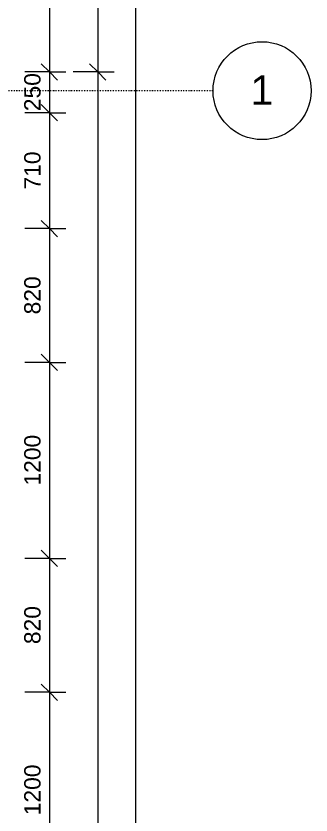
# Model space of a CAD drawing. Header units: millimetres. Extents: x -20313 to 13390, y -15775 to 12805.
# Drawn here: x 9301 to 11108, y 1771 to 6666 of the extents above; entities that cross this region are included whole.
import ezdxf

# ---------------------------------------------------------------- set-up
doc = ezdxf.new("R2010")
doc.units = ezdxf.units.MM
doc.linetypes.add('Dash dot', pattern=[15.875, 6.35, -4.7625, 0, -4.7625])
for name, color, linetype, lineweight in [('A-ANNO-DIMS', 211, 'Continuous', 9), ('A-ANNO-DIMS-100', 211, 'Continuous', 9), ('S-GRID', 1, 'Continuous', 9), ('S-GRID-IDEN', 1, 'Continuous', 9)]:
    doc.layers.add(name, color=color, linetype=linetype, lineweight=lineweight)
doc.styles.add('Arial_1', font='arial.ttf', dxfattribs={"height": 180})
doc.styles.add('Arial_3', font='arial.ttf', dxfattribs={"height": 100})
doc.dimstyles.new('Arial_1_0', dxfattribs={"dimscale": 304.8, "dimtxt": 102.02594, "dimasz": 0.328084, "dimexe": 0.328084, "dimexo": 0.0625, "dimgap": 0.082021, "dimtad": 1, "dimdec": 0, "dimzin": 0, "dimdsep": 46, "dimtxsty": 'Arial_3', "dimblk1": 'OBLIQUE', "dimblk2": 'OBLIQUE', "dimsah": 1, "dimcen": 0.09, "dimdle": 0.328084, "dimazin": 0, "dimtfac": 1, "dimtdec": 4, "dimtix": 1, "dimtmove": 0, "dimatfit": 3, "dimfxl": 0.492126, "dimfxlon": 1, "dimtvp": 1, "dimtolj": 1, "dimtzin": 0, "dimarcsym": 2})

# ---------------------------------------------------------------- blocks, each defined once
blk = doc.blocks.new('Grid - _-182767-01_First floor')
at = {"layer": 'S-GRID-IDEN'}
blk.add_circle((0, 0), 3, dxfattribs=at)
blk = doc.blocks.new('DIMBLOCK53-01_First floor')
at = {"layer": 'A-ANNO-DIMS-100', "transparency": 16777216}
for p, q in [((9506.2, 10258.5), (9506.2, 6323.5)), ((9506.2, 10158.5), (9456.2, 10208.5)), ((9506.2, 10158.5), (9356.2, 10158.5)), ((9506.2, 10158.5), (9556.2, 10108.5)), ((9506.2, 10158.5), (9606.2, 10158.5)), ((9506.2, 6323.5), (9456.2, 6373.5)), ((9506.2, 6323.5), (9356.2, 6323.5)), ((9506.2, 6323.5), (9556.2, 6273.5)), ((9506.2, 6323.5), (9606.2, 6323.5))]:
    blk.add_line(p, q, dxfattribs=at)
at = {"layer": 'A-ANNO-DIMS-100', "color": 0, "transparency": 16777216, "insert": (9351.3, 8087.1), "char_height": 100, "width": 369.177, "attachment_point": 1, "rotation": 90, "line_spacing_factor": 0.941778, "style": 'Arial_3'}
blk.add_mtext('3835', dxfattribs=at)
blk = doc.blocks.new('_Oblique')
at = {"color": 0, "linetype": 'ByBlock', "lineweight": -2}
blk.add_line((-0.5, -0.5), (0.5, 0.5), dxfattribs=at)
blk = doc.blocks.new('DIMBLOCK54-01_First floor')
at = {"layer": 'A-ANNO-DIMS-100', "transparency": 16777216}
for p, q in [((9506.2, 6323.5), (9456.2, 6373.5)), ((9506.2, 6323.5), (9356.2, 6323.5)), ((9506.2, 6323.5), (9506.2, 6073.5)), ((9506.2, 6323.5), (9556.2, 6273.5)), ((9506.2, 6323.5), (9606.2, 6323.5)), ((9506.2, 6073.5), (9456.2, 6123.5)), ((9506.2, 6073.5), (9356.2, 6073.5)), ((9506.2, 6073.5), (9556.2, 6023.5)), ((9506.2, 6073.5), (9606.2, 6073.5))]:
    blk.add_line(p, q, dxfattribs=at)
at = {"layer": 'A-ANNO-DIMS-100', "color": 0, "transparency": 16777216, "insert": (9351.3, 6083.1), "char_height": 100, "width": 276.883, "attachment_point": 1, "rotation": 90, "line_spacing_factor": 0.941778, "style": 'Arial_3'}
blk.add_mtext('250', dxfattribs=at)
blk = doc.blocks.new('DIMBLOCK55-01_First floor')
at = {"layer": 'A-ANNO-DIMS-100', "transparency": 16777216}
for p, q in [((9506.2, 6073.5), (9456.2, 6123.5)), ((9506.2, 6073.5), (9356.2, 6073.5)), ((9506.2, 6073.5), (9506.2, 5363.5)), ((9506.2, 6073.5), (9556.2, 6023.5)), ((9506.2, 6073.5), (9606.2, 6073.5)), ((9506.2, 5363.5), (9456.2, 5413.5)), ((9506.2, 5363.5), (9356.2, 5363.5)), ((9506.2, 5363.5), (9556.2, 5313.5)), ((9506.2, 5363.5), (9606.2, 5363.5))]:
    blk.add_line(p, q, dxfattribs=at)
at = {"layer": 'A-ANNO-DIMS-100', "color": 0, "transparency": 16777216, "insert": (9351.3, 5603.1), "char_height": 100, "width": 276.883, "attachment_point": 1, "rotation": 90, "line_spacing_factor": 0.941778, "style": 'Arial_3'}
blk.add_mtext('710', dxfattribs=at)
blk = doc.blocks.new('DIMBLOCK56-01_First floor')
at = {"layer": 'A-ANNO-DIMS-100', "transparency": 16777216}
for p, q in [((9506.2, 5363.5), (9456.2, 5413.5)), ((9506.2, 5363.5), (9356.2, 5363.5)), ((9506.2, 5363.5), (9506.2, 4543.5)), ((9506.2, 5363.5), (9556.2, 5313.5)), ((9506.2, 5363.5), (9606.2, 5363.5)), ((9506.2, 4543.5), (9456.2, 4593.5)), ((9506.2, 4543.5), (9356.2, 4543.5)), ((9506.2, 4543.5), (9556.2, 4493.5)), ((9506.2, 4543.5), (9606.2, 4543.5))]:
    blk.add_line(p, q, dxfattribs=at)
at = {"layer": 'A-ANNO-DIMS-100', "color": 0, "transparency": 16777216, "insert": (9351.3, 4838.1), "char_height": 100, "width": 276.883, "attachment_point": 1, "rotation": 90, "line_spacing_factor": 0.941778, "style": 'Arial_3'}
blk.add_mtext('820', dxfattribs=at)
blk = doc.blocks.new('DIMBLOCK57-01_First floor')
at = {"layer": 'A-ANNO-DIMS-100', "transparency": 16777216}
for p, q in [((9506.2, 4543.5), (9456.2, 4593.5)), ((9506.2, 4543.5), (9356.2, 4543.5)), ((9506.2, 4543.5), (9506.2, 3343.5)), ((9506.2, 4543.5), (9556.2, 4493.5)), ((9506.2, 4543.5), (9606.2, 4543.5)), ((9506.2, 3343.5), (9456.2, 3393.5)), ((9506.2, 3343.5), (9356.2, 3343.5)), ((9506.2, 3343.5), (9556.2, 3293.5)), ((9506.2, 3343.5), (9606.2, 3343.5))]:
    blk.add_line(p, q, dxfattribs=at)
at = {"layer": 'A-ANNO-DIMS-100', "color": 0, "transparency": 16777216, "insert": (9351.3, 3789.6), "char_height": 100, "width": 369.177, "attachment_point": 1, "rotation": 90, "line_spacing_factor": 0.941778, "style": 'Arial_3'}
blk.add_mtext('1200', dxfattribs=at)
blk = doc.blocks.new('DIMBLOCK58-01_First floor')
at = {"layer": 'A-ANNO-DIMS-100', "transparency": 16777216}
for p, q in [((9506.2, 3343.5), (9456.2, 3393.5)), ((9506.2, 3343.5), (9356.2, 3343.5)), ((9506.2, 3343.5), (9506.2, 2523.5)), ((9506.2, 3343.5), (9556.2, 3293.5)), ((9506.2, 3343.5), (9606.2, 3343.5)), ((9506.2, 2523.5), (9456.2, 2573.5)), ((9506.2, 2523.5), (9356.2, 2523.5)), ((9506.2, 2523.5), (9556.2, 2473.5)), ((9506.2, 2523.5), (9606.2, 2523.5))]:
    blk.add_line(p, q, dxfattribs=at)
at = {"layer": 'A-ANNO-DIMS-100', "color": 0, "transparency": 16777216, "insert": (9351.3, 2818.1), "char_height": 100, "width": 276.883, "attachment_point": 1, "rotation": 90, "line_spacing_factor": 0.941778, "style": 'Arial_3'}
blk.add_mtext('820', dxfattribs=at)
blk = doc.blocks.new('DIMBLOCK59-01_First floor')
at = {"layer": 'A-ANNO-DIMS-100', "transparency": 16777216}
for p, q in [((9506.2, 2523.5), (9456.2, 2573.5)), ((9506.2, 2523.5), (9356.2, 2523.5)), ((9506.2, 2523.5), (9506.2, 1323.5)), ((9506.2, 2523.5), (9556.2, 2473.5)), ((9506.2, 2523.5), (9606.2, 2523.5)), ((9506.2, 1323.5), (9456.2, 1373.5)), ((9506.2, 1323.5), (9356.2, 1323.5)), ((9506.2, 1323.5), (9556.2, 1273.5)), ((9506.2, 1323.5), (9606.2, 1323.5))]:
    blk.add_line(p, q, dxfattribs=at)
at = {"layer": 'A-ANNO-DIMS-100', "color": 0, "transparency": 16777216, "insert": (9351.3, 1769.6), "char_height": 100, "width": 369.177, "attachment_point": 1, "rotation": 90, "line_spacing_factor": 0.941778, "style": 'Arial_3'}
blk.add_mtext('1200', dxfattribs=at)
blk = doc.blocks.new('DIMBLOCK65-01_First floor')
at = {"layer": 'A-ANNO-DIMS-100', "transparency": 16777216}
for p, q in [((9801.7, 10258.5), (9801.7, 6323.5)), ((9801.7, 10158.5), (9751.7, 10208.5)), ((9801.7, 10158.5), (9651.7, 10158.5)), ((9801.7, 10158.5), (9851.7, 10108.5)), ((9801.7, 10158.5), (9901.7, 10158.5)), ((9801.7, 6323.5), (9751.7, 6373.5)), ((9801.7, 6323.5), (9651.7, 6323.5)), ((9801.7, 6323.5), (9851.7, 6273.5)), ((9801.7, 6323.5), (9901.7, 6323.5))]:
    blk.add_line(p, q, dxfattribs=at)
at = {"layer": 'A-ANNO-DIMS-100', "color": 0, "transparency": 16777216, "insert": (9646.9, 8087.1), "char_height": 100, "width": 369.177, "attachment_point": 1, "rotation": 90, "line_spacing_factor": 0.941778, "style": 'Arial_3'}
blk.add_mtext('3835', dxfattribs=at)
blk = doc.blocks.new('DIMBLOCK66-01_First floor')
at = {"layer": 'A-ANNO-DIMS-100', "transparency": 16777216}
for p, q in [((9801.7, 6323.5), (9751.7, 6373.5)), ((9801.7, 6323.5), (9651.7, 6323.5)), ((9801.7, 6323.5), (9801.7, -8906.5)), ((9801.7, 6323.5), (9851.7, 6273.5)), ((9801.7, 6323.5), (9901.7, 6323.5)), ((9801.7, -8906.5), (9751.7, -8856.5)), ((9801.7, -8906.5), (9651.7, -8906.5)), ((9801.7, -8906.5), (9851.7, -8956.5)), ((9801.7, -8906.5), (9901.7, -8906.5))]:
    blk.add_line(p, q, dxfattribs=at)
at = {"layer": 'A-ANNO-DIMS-100', "color": 0, "transparency": 16777216, "insert": (9646.9, -1483.8), "char_height": 100, "width": 461.471, "attachment_point": 1, "rotation": 90, "line_spacing_factor": 0.941778, "style": 'Arial_3'}
blk.add_mtext('15230', dxfattribs=at)
blk = doc.blocks.new('DIMBLOCK85-01_First floor')
at = {"layer": 'A-ANNO-DIMS-100', "transparency": 16777216}
for p, q in [((10034, -13606.5), (10034, 10258.5)), ((10034, 10158.5), (9984, 10208.5)), ((10034, 10158.5), (9884, 10158.5)), ((10034, 10158.5), (10084, 10108.5)), ((10034, 10158.5), (10134, 10158.5)), ((10034, -13506.5), (9984, -13456.5)), ((10034, -13506.5), (9884, -13506.5)), ((10034, -13506.5), (10084, -13556.5)), ((10034, -13506.5), (10134, -13506.5))]:
    blk.add_line(p, q, dxfattribs=at)
at = {"layer": 'A-ANNO-DIMS-100', "color": 0, "transparency": 16777216, "insert": (9879.2, -1866.3), "char_height": 100, "width": 461.471, "attachment_point": 1, "rotation": 90, "line_spacing_factor": 0.941778, "style": 'Arial_3'}
blk.add_mtext('23665', dxfattribs=at)

msp = doc.modelspace()

# ---------------------------------------------------------------- linework, layer by layer
at = {"layer": 'S-GRID', "linetype": 'Dash dot', "lineweight": 18}
msp.add_line((10507.6, 6208.5), (8007.6, 6208.5), dxfattribs=at)

# ---------------------------------------------------------------- block references
at = {"layer": 'S-GRID-IDEN', "xscale": 99.99999999999994, "yscale": 99.99999999999994, "zscale": 99.99999999999994, "rotation": 90}
msp.add_blockref('Grid - _-182767-01_First floor', (10807.6, 6208.5), dxfattribs=at)

# ---------------------------------------------------------------- dimensions: what is measured, and where the dimension line sits
at = {"layer": 'A-ANNO-DIMS'}
for base, p1, p2, override, picture, middle in [((9506.2, 6323.5), (9356.2, 10158.5), (9356.2, 6323.5), {"dimpost": '<>', "dimfxl": 3835}, 'DIMBLOCK53-01_First floor', (9430.1, 8241)), ((9801.7, 6323.5), (9651.7, 10158.5), (9651.7, 6323.5), {"dimpost": '<>', "dimfxl": 3835}, 'DIMBLOCK65-01_First floor', (9725.6, 8241)), ((10034, 10158.5), (9884, -13506.5), (9884, 10158.5), {"dimpost": '<>', "dimfxl": 23665}, 'DIMBLOCK85-01_First floor', (9957.9, -1674)), ((9506.2, 6073.5), (9356.2, 6323.5), (9356.2, 6073.5), {"dimpost": '<>', "dimfxl": 250}, 'DIMBLOCK54-01_First floor', (9430.1, 6198.5)), ((9801.7, -8906.5), (9651.7, 6323.5), (9651.7, -8906.5), {"dimpost": '<>', "dimfxl": 15230}, 'DIMBLOCK66-01_First floor', (9725.6, -1291.5)), ((9506.2, 5363.5), (9356.2, 6073.5), (9356.2, 5363.5), {"dimpost": '<>', "dimfxl": 710}, 'DIMBLOCK55-01_First floor', (9430.1, 5718.5)), ((9506.2, 4543.5), (9356.2, 5363.5), (9356.2, 4543.5), {"dimpost": '<>', "dimfxl": 820}, 'DIMBLOCK56-01_First floor', (9430.1, 4953.5)), ((9506.2, 3343.5), (9356.2, 4543.5), (9356.2, 3343.5), {"dimpost": '<>', "dimfxl": 1200}, 'DIMBLOCK57-01_First floor', (9430.1, 3943.5)), ((9506.2, 2523.5), (9356.2, 3343.5), (9356.2, 2523.5), {"dimpost": '<>', "dimfxl": 820}, 'DIMBLOCK58-01_First floor', (9430.1, 2933.5)), ((9506.2, 1323.5), (9356.2, 2523.5), (9356.2, 1323.5), {"dimpost": '<>', "dimfxl": 1200}, 'DIMBLOCK59-01_First floor', (9430.1, 1923.5))]:
    dim = msp.add_linear_dim(base=base, p1=p1, p2=p2, angle=90, dimstyle='Arial_1_0', override=override, dxfattribs=at)
    dim.commit()
    dim.dimension.update_dxf_attribs({"geometry": picture, "text_midpoint": middle})

# ---------------------------------------------------------------- next in the draw order: texts
at = {"layer": 'S-GRID-IDEN', "insert": (10737.2, 6302.5), "char_height": 180, "width": 168.354, "attachment_point": 1, "style": 'Arial_1', "bg_fill": 3, "box_fill_scale": 1.25, "bg_fill_color": 256, "bg_fill_true_color": 13158600, "bg_fill_transparency": 0}
msp.add_mtext('1', dxfattribs=at)

doc.saveas('drawing.dxf')
